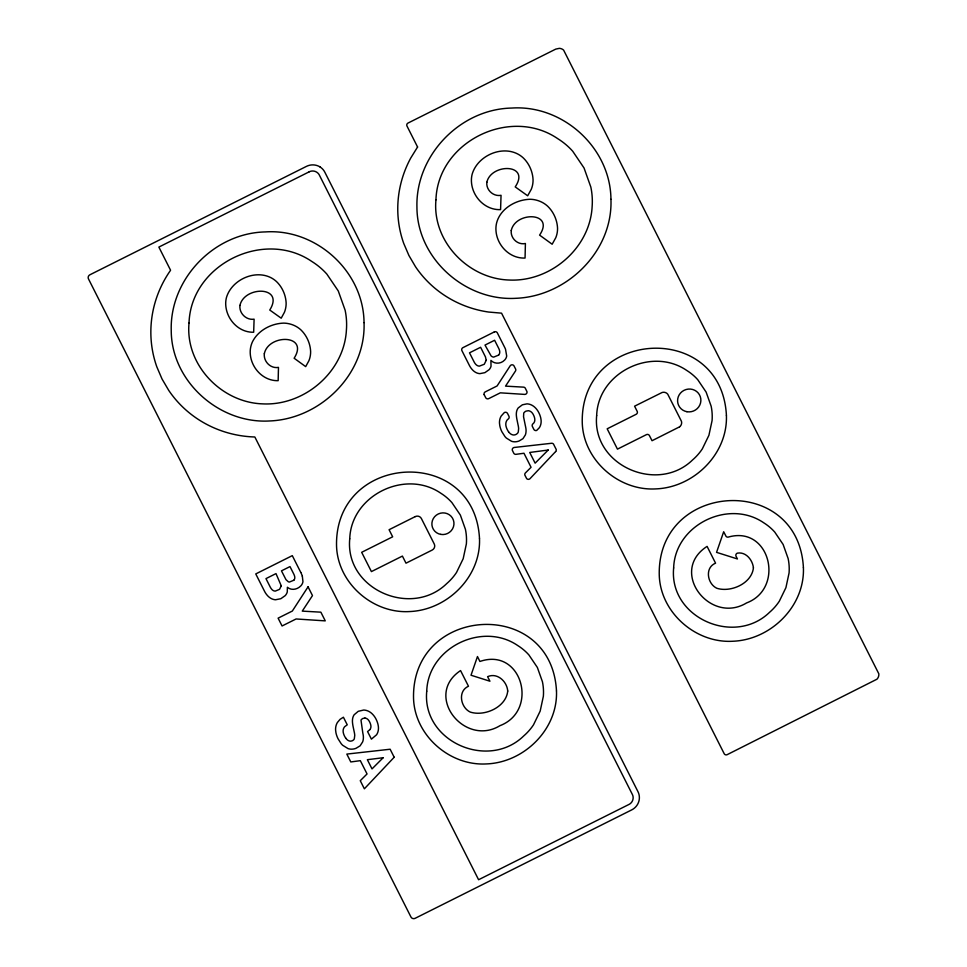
<?xml version="1.0" encoding="UTF-8"?>
<svg xmlns="http://www.w3.org/2000/svg" width="967" height="967" viewBox="0 0 967 967"><rect width="100%" height="100%" fill="white"/><g stroke="black" fill="none" stroke-linecap="round" stroke-linejoin="round"><path stroke-width="1.45" d="M369.95 729.553L367.581 731.572L371.413 739.151L376.574 734.775A11.749 11.447 -22.6 0 0 378.29 730.29A14.698 14.312 -22.6 0 0 378.375 726.604L378.061 724.706A25.952 25.263 -22.6 0 0 375.994 719.049A20.996 20.44 -22.6 0 0 372.924 714.613L372.077 713.743A14.928 14.541 -22.6 0 0 368.729 711.349A12.353 12.027 -22.6 0 0 363.725 710.032L358.249 711.313L354.152 714.77A10.081 9.815 -22.6 0 0 352.701 718.251A15.375 14.976 -22.6 0 0 352.508 722.591A38.62 37.592 -22.6 0 0 353.209 727.087L354.115 731.427A28.297 27.547 -22.6 0 1 354.756 735.343L354.309 738.824A3.348 3.264 -22.6 0 1 353.608 739.852L352.81 740.468A5.367 5.222 -22.6 0 1 351.879 740.903L350.707 741.145A3.36 3.264 -22.6 0 1 349.861 741.085A5.597 5.439 -22.6 0 1 347.576 740.057A9.005 8.763 -22.6 0 1 345.751 738.172M494.306 331.935L462.77 347.733A2.285 2.224 -22.6 0 0 461.924 350.646L469.358 365.369A20.198 19.666 -22.6 0 0 472.621 370.01A13.574 13.212 -22.6 0 0 476.006 372.573A9.888 9.622 -22.6 0 0 479.934 373.637L484.902 372.646L489.072 369.72A9.428 9.186 -22.6 0 0 490.269 368.064A7.99 7.784 -22.6 0 0 491.031 366.203L490.91 360.389C494.633 364.341 500.991 363.943 504.593 360.087A7.531 7.337 -22.6 0 0 505.451 359.059A7.252 7.059 -22.6 0 0 506.684 355.989L505.536 349.292A27.958 27.221 -22.6 0 0 504.822 347.673L497.256 332.708A2.285 2.224 -22.6 0 0 494.306 331.935M364.922 718.082L362.988 718.433A5.814 5.657 -22.6 0 0 362.287 718.807L361.295 719.666A2.2 2.139 -22.6 0 0 361.005 720.185L362.818 733.071A48.809 47.528 -22.6 0 1 363.048 734.183L363.193 735.029A14.662 14.275 -22.6 0 1 363.35 738.377L363.254 739.392A11.507 11.205 -22.6 0 1 362.601 741.955L360.099 745.835L356.098 748.265A12.208 11.894 -22.6 0 1 351.505 749.171A11.133 10.83 -22.6 0 1 348.072 748.615L342.693 745.291A19.207 18.699 -22.6 0 1 341.194 743.696L338.087 738.836A25.904 25.215 -22.6 0 1 335.948 732.768L335.597 730.025A15.653 15.242 -22.6 0 1 335.815 726.725A12.885 12.547 -22.6 0 1 337.423 722.458L340.118 719.303L343.406 717.224L347.238 724.803L344.663 726.725A6.576 6.406 -22.6 0 0 343.225 729.759A8.606 8.377 -22.6 0 0 343.333 732.853A15.641 15.23 -22.6 0 0 345.775 738.159M484.177 394.669L485.785 397.836A2.285 2.224 -22.6 0 0 488.746 398.609L500.314 392.832L524.839 394.415A2.285 2.224 -22.6 0 0 526.991 391.659L525.25 388.118A2.285 2.224 -22.6 0 0 523.498 387.138L505.536 386.135L515.411 371.123A2.285 2.224 -22.6 0 0 515.665 369.14L513.815 365.574A2.285 2.224 -22.6 0 0 510.298 365.647L497.098 385.954L485.313 391.853A2.285 2.224 -22.6 0 0 484.177 394.681M300.761 572.379L292.3 555.638L255.759 573.927L264.475 591.175A20.803 20.259 -22.6 0 0 267.835 595.962L268.246 596.361A13.985 13.611 -22.6 0 0 271.376 598.621A10.492 10.214 -22.6 0 0 275.547 599.758L280.817 598.718L285.192 595.648A10.045 9.779 -22.6 0 0 286.462 593.871A8.594 8.365 -22.6 0 0 287.284 591.877L287.38 587.247C291.272 590.716 297.256 589.556 300.677 586.026A8.135 7.917 -22.6 0 0 301.607 584.914L301.861 584.527A7.796 7.591 -22.6 0 0 302.949 581.59L302.333 576.199M508.545 431.753A9.61 9.356 -22.6 0 0 510.479 433.772A6.201 6.032 -22.6 0 0 513.018 434.92A3.989 3.892 -22.6 0 0 514.347 434.945L515.363 434.703A5.995 5.838 -22.6 0 0 516.402 434.219L517.321 433.506A3.977 3.88 -22.6 0 0 518.288 431.935L518.638 428.526A28.901 28.14 -22.6 0 0 517.974 424.537L517.091 420.198A38.051 37.048 -22.6 0 1 516.39 415.762A14.771 14.384 -22.6 0 1 516.583 411.591A9.573 9.319 -22.6 0 1 518.215 407.941L522.398 404.798L526.967 403.855A11.737 11.423 -22.6 0 1 531.729 405.125A14.517 14.142 -22.6 0 1 535.355 407.82L535.766 408.243A20.392 19.848 -22.6 0 1 538.752 412.546A25.335 24.671 -22.6 0 1 540.771 418.082L541.061 419.92A14.094 13.719 -22.6 0 1 540.976 423.449A11.145 10.855 -22.6 0 1 539.344 427.704L536.697 430.424A2.285 2.224 -22.6 0 1 533.844 429.36L532.406 426.507A2.285 2.224 -22.6 0 1 532.612 424.175L533.917 422.845A5.645 5.5 -22.6 0 0 534.775 420.488A8.038 7.833 -22.6 0 0 534.521 417.684A15.895 15.484 -22.6 0 0 533.397 414.795A11.241 10.939 -22.6 0 0 532.346 413.114A6.539 6.37 -22.6 0 0 530.448 411.422A5.56 5.415 -22.6 0 0 528.284 410.721L526.036 411.132A6.443 6.273 -22.6 0 0 525.25 411.543L524.102 412.558A2.78 2.708 -22.6 0 0 523.727 413.223L523.546 416.789L525.383 425.818A40.01 38.946 -22.6 0 1 525.734 427.535L525.891 428.381A14.747 14.36 -22.6 0 1 525.927 432.563A10.915 10.625 -22.6 0 1 525.323 434.993L522.978 438.643L519.17 440.952A11.604 11.302 -22.6 0 1 515.351 441.798A10.528 10.25 -22.6 0 1 511.555 441.29L506.406 438.099A18.615 18.119 -22.6 0 1 504.955 436.552L501.921 431.802A25.287 24.622 -22.6 0 1 499.83 425.879L499.492 423.232A15.037 14.638 -22.6 0 1 499.697 420.053A12.281 11.955 -22.6 0 1 501.232 415.991L504.315 412.583A2.297 2.236 -22.6 0 1 507.53 413.465L508.92 416.209A2.285 2.224 -22.6 0 1 508.63 418.638L507.24 419.908A7.12 6.926 -22.6 0 0 505.91 422.905A9.211 8.969 -22.6 0 0 506.031 426.217A16.258 15.823 -22.6 0 0 508.569 431.741M320.077 166.977A13.78 13.417 -22.6 0 1 324.839 172.211L637.966 791.671A13.78 13.417 -22.6 0 1 639.344 798.597A13.973 13.598 -22.6 0 1 637.084 805.148A13.78 13.417 -22.6 0 1 631.656 809.923L415.133 918.312A3.131 3.046 -22.6 0 1 410.951 916.994L88.481 278.907A3.131 3.046 -22.6 0 1 89.907 274.785L306.442 166.384A13.78 13.417 -22.6 0 1 313.526 164.91A13.973 13.598 -22.6 0 1 320.162 167.001M369.95 729.553A5.113 4.98 -22.6 0 0 370.917 726.918A7.434 7.24 -22.6 0 0 370.651 724.609A15.291 14.88 -22.6 0 0 369.575 721.829A10.625 10.335 -22.6 0 0 368.427 720.052A5.5 5.355 -22.6 0 0 364.934 718.022M300.749 572.379A27.197 26.484 -22.6 0 1 302.345 576.199M264.317 353.729C263.435 361.477 270.603 368.874 278.472 367.387L278.158 380.672C263.121 381.143 250.876 367.69 250.223 353.173A25.166 24.501 -22.6 0 1 250.949 346.089A25.601 24.924 -22.6 0 1 252.592 341.532C258.37 330.303 271.219 323.534 283.597 323.123A25.891 25.215 -22.6 0 1 290.922 324.259A27.414 26.701 -22.6 0 1 295.431 326.072A25.625 24.949 -22.6 0 1 301.196 330.17C306.817 335.754 310.25 343.539 310.625 351.444A24.405 23.752 -22.6 0 1 308.908 360.739L305.681 366.626L294.125 358.237C309.392 334.183 268.463 333.772 264.317 353.729M511.241 230.533C510.346 238.245 517.708 245.231 525.407 243.503L525.057 258.056C509.5 258.745 496.579 245.026 495.938 229.953A25.771 25.094 -22.6 0 1 496.675 222.7C500.531 208.437 515.834 199.746 529.928 199.275A26.496 25.795 -22.6 0 1 534.969 199.806A28.031 27.294 -22.6 0 1 542.028 202.284A26.242 25.541 -22.6 0 1 547.926 206.479C553.668 212.16 557.173 220.101 557.548 228.164A25.009 24.344 -22.6 0 1 555.795 237.689L552.157 244.228L539.586 235.114C555.336 211.93 515.447 211.036 511.241 230.533M239.925 305.451C239.006 313.248 246.283 320.452 254.103 319.17L253.668 332.237C238.619 332.684 226.387 319.207 225.722 304.678A25.178 24.513 -22.6 0 1 226.435 297.594C231.5 280.055 254.49 269.285 270.99 277.71A26.085 25.396 -22.6 0 1 276.743 281.808C282.376 287.344 285.761 295.116 286.135 302.985A24.465 23.824 -22.6 0 1 284.431 312.293L281.204 318.191L269.757 310.032C284.914 285.833 244.325 285.688 239.925 305.451M486.836 182.255C485.93 190.015 493.4 196.809 501.051 195.31L500.568 209.621C484.999 210.298 472.077 196.543 471.425 181.458A25.795 25.106 -22.6 0 1 472.162 174.205C477.311 156.291 500.761 145.316 517.587 153.922A26.689 25.988 -22.6 0 1 523.485 158.117C529.227 163.761 532.672 171.679 533.059 179.705A25.069 24.405 -22.6 0 1 531.306 189.242L527.68 195.793L515.218 186.897C530.859 163.58 491.296 162.952 486.836 182.255M479.499 538.595C480.998 576.973 447.056 610.213 409.379 611.567C372.065 613.719 336.564 582.074 336.516 544.276C336.178 452.725 474.592 445.364 479.499 538.595M556.484 690.958C557.983 729.323 524.054 762.576 486.377 763.93C449.063 766.082 413.562 734.424 413.513 696.627C413.187 605.088 551.589 597.715 556.484 690.958M726.41 415.314C727.921 454.019 693.702 487.549 655.711 488.903C618.07 491.067 582.267 459.156 582.231 421.032C581.892 328.707 721.479 321.286 726.41 415.314M803.408 567.665C804.919 606.369 770.699 639.9 732.708 641.254C695.068 643.43 659.264 611.507 659.228 573.383C658.89 481.082 798.464 473.637 803.408 567.665M364.039 322.603C366.01 374.35 320.21 419.122 269.43 420.971C219.158 423.909 171.244 381.3 171.232 330.363C169.793 279.028 214.106 232.95 265.345 231.923C316.245 228.405 363.592 271.449 364.039 322.603M610.951 199.311C612.933 251.396 566.855 296.446 515.762 298.307C465.163 301.269 416.946 258.382 416.934 207.119C415.484 155.469 460.087 109.102 511.652 108.062C562.867 104.533 610.515 147.842 610.951 199.311M189.024 323.051C185.048 364.752 221.395 402.477 262.528 403.868C304.17 406.08 344.276 372.005 346.428 329.832A73.359 71.413 -22.6 0 0 345.122 310.202L338.281 290.982L326.858 274.096A71.969 70.059 -22.6 0 0 311.821 261.465C263.822 228.659 190.85 264.511 189.024 323.051M349.74 538.824C344.808 589.157 411.168 618.155 446.657 583.657A54.055 52.617 -22.6 0 0 456.509 572.488L463.181 558.733L466.372 543.901A54.007 52.581 -22.6 0 0 465.429 529.348L460.365 515.085L451.891 502.562A53.439 52.025 -22.6 0 0 440.747 493.182C405.173 468.826 351.057 495.406 349.74 538.824M435.948 199.831C431.995 241.206 468.076 278.629 508.884 280.019C550.211 282.195 590.003 248.386 592.142 206.539A72.755 70.833 -22.6 0 0 590.837 187.078L584.044 167.992L572.706 151.227A71.353 69.467 -22.6 0 0 557.802 138.704C510.165 106.14 437.749 141.714 435.948 199.831M426.737 691.187C421.793 741.52 488.154 770.506 523.643 736.008A54.092 52.665 -22.6 0 0 533.494 724.839L540.178 711.096L543.369 696.252A54.031 52.605 -22.6 0 0 542.427 681.711L537.362 667.448L528.889 654.913A53.415 52 -22.6 0 0 517.744 645.545C482.17 621.189 428.043 647.769 426.737 691.187M596.663 415.605C591.78 465.405 657.451 494.101 692.565 459.954A53.439 52.037 -22.6 0 0 702.308 448.906L708.92 435.295L712.075 420.597A53.403 51.988 -22.6 0 0 711.156 406.213L706.128 392.106L697.751 379.693A52.834 51.432 -22.6 0 0 686.727 370.434C651.516 346.307 597.957 372.621 596.663 415.605M673.648 567.955C668.777 617.768 734.449 646.452 769.563 612.304A53.487 52.073 -22.6 0 0 779.305 601.256L785.917 587.658L789.072 572.96A53.427 52.013 -22.6 0 0 788.141 558.575L783.125 544.457L774.736 532.055A52.81 51.408 -22.6 0 0 763.725 522.784C728.514 498.67 674.942 524.984 673.648 567.955M507.723 691.042C506.14 707.155 484.709 716.692 470.3 712.087C460.618 707.651 457.367 691.151 468.475 686.244L460.558 670.578C423.316 695.333 464.45 747.37 499.987 725.661C539.332 710.624 521.914 646.899 479.922 661.464L477.468 656.545L471.014 675.232L489.931 681.215L487.598 676.67C497.352 672.331 507.046 681.505 507.723 691.042M753.426 567.834C751.77 583.476 730.907 592.698 716.885 588.287C707.348 583.899 704.459 567.677 715.568 563.169L707.082 546.391C668.427 571.267 709.899 625.141 746.56 602.937C785.24 588.395 770.228 525.117 728.356 537.072A2.297 2.236 -22.6 0 1 726.048 536.334L723.679 531.753L716.559 552.35L737.422 558.95L735.972 556.061A2.285 2.224 -22.6 0 1 737.35 553.148C745.944 551.541 752.616 560.05 753.426 567.834M281.264 585.845L279.536 589.35L275.341 591.079A4.412 4.291 -22.6 0 1 273.238 590.547A6.285 6.116 -22.6 0 1 271.715 589.266A11.725 11.423 -22.6 0 1 270.204 586.993L265.973 578.617L275.994 573.6L281.264 585.845M486.208 360.316L484.262 364.269L479.378 366.13A4.932 4.811 -22.6 0 1 477.263 365.526A6.89 6.709 -22.6 0 1 475.595 364.136A12.341 12.015 -22.6 0 1 474.011 361.731L469.503 352.834L480.611 347.274L485.458 356.92L486.208 360.316M417.575 147.008L410.733 158.056A109.513 106.624 -22.6 0 0 397.8 205.935A108.123 105.258 -22.6 0 0 403.71 243.37L408.896 255.457L415.544 266.795A108.111 105.258 -22.6 0 0 442.233 293.823A109.646 106.757 -22.6 0 0 488.565 312.039L501.559 313.163L724.174 753.668A2.285 2.224 -22.6 0 0 727.027 754.731L876.948 679.209A7.023 6.829 -22.6 0 0 878.822 673.794L563.628 50.127A7.035 6.854 -22.6 0 0 559.337 48.35L555.747 49.112L407.844 123.147A2.285 2.224 -22.6 0 0 406.998 126.073L417.575 147.008M308.062 586.824L292.336 611.035L278.109 618.155L282.074 625.975L296.095 618.965L325.263 620.874L320.863 612.171L302.26 611.12L312.486 595.587L308.062 586.824M555.65 451.541L529.892 478.798A2.285 2.224 -22.6 0 1 526.628 478.544L524.839 475.051A2.297 2.236 -22.6 0 1 525.444 472.899L531.064 467.291L523.969 453.257L515.87 454.345A2.285 2.224 -22.6 0 1 513.719 453.124L512.317 450.247A2.285 2.224 -22.6 0 1 514.069 447.491L551.48 443.285A2.297 2.236 -22.6 0 1 553.511 444.107L556.206 449.437A2.297 2.236 -22.6 0 1 555.65 451.541M394.185 757.246L364.366 788.818L360.268 780.707L367.049 773.951L360.328 760.666L350.791 761.948L346.815 754.091L390.136 749.232L394.185 757.246M498.585 355.119L493.702 357.101A4.025 3.928 -22.6 0 1 492.3 356.714A6.007 5.85 -22.6 0 1 491.115 355.929L484.999 345.074L494.608 340.263L498.585 348.108A13.719 13.357 -22.6 0 1 499.468 350.32A6.479 6.31 -22.6 0 1 499.721 352.568A4.424 4.303 -22.6 0 1 499.081 354.466A4.013 3.916 -22.6 0 1 498.585 355.119M293.799 580.26L289.435 582.037A3.433 3.348 -22.6 0 1 288.239 581.699L285.978 579.644L281.47 570.856L290.003 566.589L293.702 573.914A13.115 12.764 -22.6 0 1 294.536 576.018A5.875 5.717 -22.6 0 1 294.778 578.061A3.88 3.771 -22.6 0 1 294.222 579.692A3.433 3.336 -22.6 0 1 293.799 580.26M548.204 450.03L535.126 463.157L529.723 452.459L548.204 450.03M383.15 757.729L372.017 768.91L367.363 759.699L383.15 757.729M679.547 426.858L652.036 440.722L649.341 435.428A2.285 2.224 -22.6 0 0 646.391 434.654L617.454 449.135L607.179 428.804L636.117 414.311A2.285 2.224 -22.6 0 0 637.253 411.483L634.582 406.188L662.165 392.469A5.234 5.089 -22.6 0 1 667.774 394.246L681.457 421.31A5.234 5.089 -22.6 0 1 679.547 426.858M309.186 171.824L158.866 247.081L170.579 270.252A110.093 107.192 -22.6 0 0 150.888 329.191A108.727 105.85 -22.6 0 0 156.823 366.844L162.033 378.991L168.729 390.39A108.715 105.85 -22.6 0 0 195.564 417.575A110.226 107.313 -22.6 0 0 254.841 436.987L478.592 879.728L628.913 804.471A7.567 7.361 -22.6 0 0 631.076 802.876A7.627 7.434 -22.6 0 0 633.119 798.271A7.555 7.361 -22.6 0 0 632.37 794.475L319.328 175.039A7.555 7.349 -22.6 0 0 317.684 172.924A7.651 7.446 -22.6 0 0 313.066 171.014A7.555 7.349 -22.6 0 0 309.186 171.824M415.242 516.608L389.085 529.711L392.662 536.806L361.67 552.314L371.413 571.594L402.405 556.085L405.995 563.181L432.164 550.078A4.617 4.497 -22.6 0 0 434.256 543.998L421.407 518.566A4.617 4.497 -22.6 0 0 415.242 516.608M686.945 411.712A11.701 11.386 -22.6 0 0 700.277 396.603A11.701 11.386 -22.6 0 0 680.49 393.073A11.701 11.386 -22.6 0 0 686.945 411.712M440.747 534.388A11.084 10.794 -22.6 0 0 453.39 520.065A11.084 10.794 -22.6 0 0 434.63 516.716A11.084 10.794 -22.6 0 0 440.747 534.388"/></g></svg>
